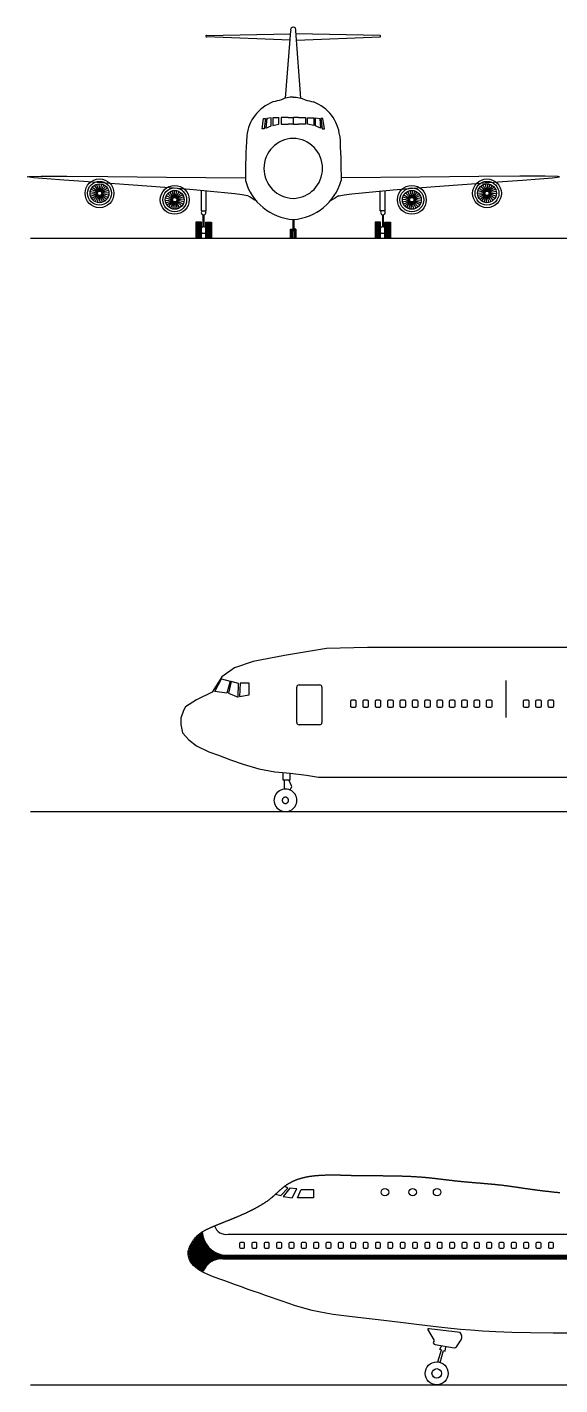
# Model space of a CAD drawing. Extents: x -166 to 11, y 0 to 66.
# Drawn here: x -166.1 to -142.9, y 0 to 59 of the extents above; entities that cross this region are included whole.
import ezdxf

# ---------------------------------------------------------------- set-up
doc = ezdxf.new("R2010")
doc.units = 0
doc.layers.get('0').update_dxf_attribs({"linetype": 'CONTINUOUS'})
doc.layers.add('AVION', color=7, linetype='CONTINUOUS')

# ---------------------------------------------------------------- blocks, each defined once
blk = doc.blocks.new('033107A')
for p, q in [((-24, 8.219), (-23.692, 8.527)), ((-23.608, 8.527), (-23.888, 8.163)), ((-23.692, 8.527), (-23.832, 8.612)), ((-23.3, 8.499), (-23.608, 8.527)), ((-23.496, 8.107), (-23.3, 8.499)), ((-23.272, 8.107), (-23.104, 8.471)), ((-23.104, 8.471), (-22.571, 8.471)), ((-22.571, 8.471), (-22.571, 8.107)), ((-24.219, 8.269), (-24, 8.219)), ((-23.888, 8.163), (-23.496, 8.107)), ((-22.571, 8.107), (-23.272, 8.107)), ((-26.282, 6.524), (17.477, 6.524)), ((-25.794, 6.131), (-25.794, 5.96)), ((-25.61, 6.172), (-25.753, 6.172)), ((-25.753, 5.92), (-25.61, 5.92)), ((-25.569, 5.96), (-25.569, 6.131)), ((-25.256, 6.131), (-25.256, 5.96)), ((-25.072, 6.172), (-25.215, 6.172)), ((-25.215, 5.92), (-25.072, 5.92)), ((-25.032, 5.96), (-25.032, 6.131)), ((-24.718, 6.131), (-24.718, 5.96)), ((-24.535, 6.172), (-24.678, 6.172)), ((-24.678, 5.92), (-24.535, 5.92)), ((-24.494, 5.96), (-24.494, 6.131)), ((-24.18, 6.131), (-24.18, 5.96)), ((-23.997, 6.172), (-24.14, 6.172)), ((-24.14, 5.92), (-23.997, 5.92)), ((-23.956, 5.96), (-23.956, 6.131)), ((-23.643, 6.131), (-23.643, 5.96)), ((-23.459, 6.172), (-23.602, 6.172)), ((-23.602, 5.92), (-23.459, 5.92)), ((-23.419, 5.96), (-23.419, 6.131)), ((-23.105, 6.131), (-23.105, 5.96)), ((-22.921, 6.172), (-23.064, 6.172)), ((-23.064, 5.92), (-22.921, 5.92)), ((-22.881, 5.96), (-22.881, 6.131)), ((-22.567, 6.131), (-22.567, 5.96)), ((-22.384, 6.172), (-22.527, 6.172)), ((-22.527, 5.92), (-22.384, 5.92)), ((-22.343, 5.96), (-22.343, 6.131)), ((-22.03, 6.131), (-22.03, 5.96)), ((-21.846, 6.172), (-21.989, 6.172)), ((-21.989, 5.92), (-21.846, 5.92)), ((-21.805, 5.96), (-21.805, 6.131)), ((-21.492, 6.131), (-21.492, 5.96)), ((-21.308, 6.172), (-21.451, 6.172)), ((-21.451, 5.92), (-21.308, 5.92)), ((-21.268, 5.96), (-21.268, 6.131)), ((-20.954, 6.131), (-20.954, 5.96)), ((-20.771, 6.172), (-20.914, 6.172)), ((-20.914, 5.92), (-20.771, 5.92)), ((-20.73, 5.96), (-20.73, 6.131)), ((-20.417, 6.131), (-20.417, 5.96)), ((-20.233, 6.172), (-20.376, 6.172)), ((-20.376, 5.92), (-20.233, 5.92)), ((-20.192, 5.96), (-20.192, 6.131)), ((-19.879, 6.131), (-19.879, 5.96)), ((-19.695, 6.172), (-19.838, 6.172)), ((-19.838, 5.92), (-19.695, 5.92)), ((-19.655, 5.96), (-19.655, 6.131)), ((-19.341, 6.131), (-19.341, 5.96)), ((-19.158, 6.172), (-19.301, 6.172)), ((-19.301, 5.92), (-19.158, 5.92)), ((-19.117, 5.96), (-19.117, 6.131)), ((-18.803, 6.131), (-18.803, 5.96)), ((-18.62, 6.172), (-18.763, 6.172)), ((-18.763, 5.92), (-18.62, 5.92)), ((-18.579, 5.96), (-18.579, 6.131)), ((-18.266, 6.131), (-18.266, 5.96)), ((-18.082, 6.172), (-18.225, 6.172)), ((-18.225, 5.92), (-18.082, 5.92)), ((-18.042, 5.96), (-18.042, 6.131)), ((-17.728, 6.131), (-17.728, 5.96)), ((-17.544, 6.172), (-17.687, 6.172)), ((-17.687, 5.92), (-17.544, 5.92)), ((-17.504, 5.96), (-17.504, 6.131)), ((-17.19, 6.131), (-17.19, 5.96)), ((-17.007, 6.172), (-17.15, 6.172)), ((-17.15, 5.92), (-17.007, 5.92)), ((-16.966, 5.96), (-16.966, 6.131)), ((-16.653, 6.131), (-16.653, 5.96)), ((-16.469, 6.172), (-16.612, 6.172)), ((-16.612, 5.92), (-16.469, 5.92)), ((-16.428, 5.96), (-16.428, 6.131)), ((-16.115, 6.131), (-16.115, 5.96)), ((-15.931, 6.172), (-16.074, 6.172)), ((-16.074, 5.92), (-15.931, 5.92)), ((-15.891, 5.96), (-15.891, 6.131)), ((-15.577, 6.131), (-15.577, 5.96)), ((-15.394, 6.172), (-15.537, 6.172)), ((-15.537, 5.92), (-15.394, 5.92)), ((-15.353, 5.96), (-15.353, 6.131)), ((-15.04, 6.131), (-15.04, 5.96)), ((-14.856, 6.172), (-14.999, 6.172)), ((-14.999, 5.92), (-14.856, 5.92)), ((-14.815, 5.96), (-14.815, 6.131)), ((-14.502, 6.131), (-14.502, 5.96)), ((-14.318, 6.172), (-14.461, 6.172)), ((-14.461, 5.92), (-14.318, 5.92)), ((-14.278, 5.96), (-14.278, 6.131)), ((-13.964, 6.131), (-13.964, 5.96)), ((-13.781, 6.172), (-13.924, 6.172)), ((-13.924, 5.92), (-13.781, 5.92)), ((-13.74, 5.96), (-13.74, 6.131)), ((-13.426, 6.131), (-13.426, 5.96)), ((-13.243, 6.172), (-13.386, 6.172)), ((-13.386, 5.92), (-13.243, 5.92)), ((-13.202, 5.96), (-13.202, 6.131)), ((-12.889, 6.131), (-12.889, 5.96)), ((-12.705, 6.172), (-12.848, 6.172)), ((-12.848, 5.92), (-12.705, 5.92)), ((-12.665, 5.96), (-12.665, 6.131)), ((-12.351, 6.131), (-12.351, 5.96)), ((-12.167, 6.172), (-12.31, 6.172)), ((-12.31, 5.92), (-12.167, 5.92)), ((-12.127, 5.96), (-12.127, 6.131)), ((-26.515, 5.622), (25.176, 5.622)), ((-26.514, 5.453), (-24.749, 5.453)), ((-26.511, 5.599), (24.772, 5.599)), ((-26.511, 5.563), (24.772, 5.563)), ((-26.511, 5.526), (24.772, 5.526)), ((-26.511, 5.49), (24.772, 5.49)), ((-24.749, 5.453), (-15.073, 5.453)), ((-15.073, 5.453), (-4.082, 5.453)), ((-17.613, 2.391), (-17.326, 1.897)), ((-16.185, 2.254), (-17.54, 2.415)), ((-16.353, 1.632), (-16.15, 1.93)), ((-17.278, 1.726), (-16.45, 1.591)), ((-17.162, 0.973), (-16.996, 1.497)), ((-17.067, 1.509), (-16.996, 1.676)), ((-16.996, 1.497), (-17.067, 1.509)), ((-17.063, 0.943), (-16.914, 1.473)), ((-16.914, 1.473), (-16.848, 1.444)), ((-16.848, 1.444), (-16.817, 1.622))]:
    blk.add_line(p, q)
blk.add_lwpolyline([(-10.984, 2.228), (-12.146, 2.226), (-13.125, 2.235), (-13.947, 2.252), (-14.637, 2.278), (-15.221, 2.31), (-15.726, 2.346), (-16.176, 2.386), (-16.594, 2.428), (-16.99, 2.471), (-17.366, 2.515), (-17.73, 2.559), (-18.084, 2.604), (-18.435, 2.648), (-18.787, 2.692), (-19.145, 2.735), (-19.513, 2.776), (-19.888, 2.817), (-20.265, 2.858), (-20.64, 2.9), (-21.01, 2.944), (-21.369, 2.99), (-21.713, 3.04), (-22.039, 3.094), (-22.343, 3.153), (-22.628, 3.216), (-22.897, 3.284), (-23.155, 3.356), (-23.405, 3.432), (-23.65, 3.512), (-23.896, 3.595), (-24.146, 3.682), (-24.402, 3.772), (-24.663, 3.864), (-24.927, 3.957), (-25.192, 4.051), (-25.454, 4.144), (-25.711, 4.236), (-25.961, 4.325), (-26.201, 4.411), (-26.429, 4.493), (-26.645, 4.572), (-26.846, 4.648), (-27.033, 4.722), (-27.204, 4.795), (-27.358, 4.868), (-27.494, 4.94), (-27.612, 5.014), (-27.711, 5.089), (-27.792, 5.165), (-27.857, 5.24), (-27.909, 5.314), (-27.948, 5.386), (-27.977, 5.455), (-27.998, 5.52), (-28.012, 5.579), (-28.02, 5.632), (-28.025, 5.68), (-28.026, 5.723), (-28.024, 5.762), (-28.019, 5.798), (-28.012, 5.831), (-28.003, 5.862), (-27.993, 5.892), (-27.983, 5.922), (-27.972, 5.951), (-27.961, 5.979), (-27.95, 6.007), (-27.938, 6.035), (-27.925, 6.062), (-27.912, 6.088), (-27.899, 6.114), (-27.886, 6.139), (-27.872, 6.163), (-27.858, 6.187), (-27.843, 6.21), (-27.828, 6.233), (-27.813, 6.255), (-27.797, 6.277), (-27.782, 6.298), (-27.765, 6.319), (-27.749, 6.339), (-27.732, 6.358), (-27.715, 6.378), (-27.698, 6.396), (-27.681, 6.414), (-27.663, 6.432), (-27.645, 6.449), (-27.627, 6.466), (-27.609, 6.483), (-27.59, 6.499), (-27.571, 6.514), (-27.552, 6.529), (-27.533, 6.544), (-27.514, 6.559), (-27.495, 6.573), (-27.475, 6.587), (-27.455, 6.6), (-27.435, 6.613), (-27.415, 6.626), (-27.395, 6.639), (-27.375, 6.651), (-27.354, 6.663), (-27.334, 6.675), (-27.313, 6.686), (-27.293, 6.698), (-27.272, 6.709), (-27.251, 6.72), (-27.23, 6.73), (-27.209, 6.741), (-27.188, 6.751), (-27.167, 6.761), (-27.146, 6.771), (-27.125, 6.781), (-27.104, 6.79), (-27.083, 6.8), (-27.062, 6.809), (-27.041, 6.819), (-27.02, 6.828), (-27, 6.837), (-26.979, 6.846), (-26.958, 6.855), (-26.937, 6.864), (-26.916, 6.873), (-26.895, 6.882), (-26.875, 6.89), (-26.854, 6.899), (-26.833, 6.908), (-26.813, 6.916), (-26.792, 6.925), (-26.771, 6.933), (-26.751, 6.942), (-26.73, 6.95), (-26.71, 6.959), (-26.69, 6.967), (-26.669, 6.975), (-26.649, 6.984), (-26.629, 6.992), (-26.608, 7), (-26.588, 7.008), (-26.568, 7.016), (-26.548, 7.024), (-26.527, 7.033), (-26.507, 7.041), (-26.487, 7.049), (-26.467, 7.057), (-26.447, 7.065), (-26.427, 7.073), (-26.407, 7.081), (-26.387, 7.089), (-26.367, 7.097), (-26.346, 7.105), (-26.326, 7.113), (-26.306, 7.121), (-26.287, 7.129), (-26.267, 7.137), (-26.247, 7.145), (-26.227, 7.153), (-26.207, 7.161), (-26.187, 7.169), (-26.167, 7.177), (-26.147, 7.185), (-26.127, 7.193), (-26.107, 7.201), (-26.087, 7.209), (-26.067, 7.217), (-26.047, 7.225), (-26.028, 7.233), (-26.008, 7.242), (-25.988, 7.25), (-25.968, 7.258), (-25.948, 7.266), (-25.928, 7.275), (-25.908, 7.283), (-25.888, 7.291), (-25.868, 7.3), (-25.848, 7.308), (-25.828, 7.317), (-25.808, 7.325), (-25.788, 7.334), (-25.769, 7.342), (-25.749, 7.351), (-25.729, 7.36), (-25.709, 7.369), (-25.689, 7.377), (-25.669, 7.386), (-25.648, 7.395), (-25.628, 7.404), (-25.608, 7.413), (-25.588, 7.422), (-25.568, 7.431), (-25.548, 7.441), (-25.528, 7.45), (-25.508, 7.459), (-25.488, 7.468), (-25.468, 7.478), (-25.448, 7.487), (-25.429, 7.497), (-25.409, 7.506), (-25.389, 7.516), (-25.369, 7.525), (-25.349, 7.535), (-25.329, 7.545), (-25.31, 7.554), (-25.29, 7.564), (-25.271, 7.574), (-25.251, 7.584), (-25.232, 7.594), (-25.212, 7.604), (-25.193, 7.613), (-25.173, 7.623), (-25.154, 7.633), (-25.135, 7.643), (-25.116, 7.654), (-25.097, 7.664), (-25.078, 7.674), (-25.059, 7.684), (-25.04, 7.694), (-25.022, 7.704), (-25.003, 7.715), (-24.985, 7.725), (-24.966, 7.735), (-24.948, 7.745), (-24.93, 7.756), (-24.912, 7.766), (-24.894, 7.776), (-24.876, 7.787), (-24.859, 7.797), (-24.841, 7.808), (-24.824, 7.818), (-24.806, 7.829), (-24.789, 7.839), (-24.772, 7.85), (-24.755, 7.86), (-24.738, 7.871), (-24.722, 7.881), (-24.705, 7.892), (-24.689, 7.902), (-24.673, 7.913), (-24.657, 7.923), (-24.641, 7.934), (-24.625, 7.945), (-24.61, 7.955), (-24.594, 7.966), (-24.579, 7.976), (-24.564, 7.987), (-24.549, 7.998), (-24.535, 8.008), (-24.52, 8.019), (-24.506, 8.03), (-24.492, 8.04), (-24.478, 8.051), (-24.464, 8.062), (-24.45, 8.072), (-24.437, 8.083), (-24.423, 8.093), (-24.41, 8.104), (-24.397, 8.115), (-24.384, 8.125), (-24.371, 8.136), (-24.359, 8.146), (-24.346, 8.157), (-24.334, 8.167), (-24.322, 8.178), (-24.309, 8.189), (-24.297, 8.199), (-24.286, 8.21), (-24.274, 8.22), (-24.262, 8.23), (-24.25, 8.241), (-24.239, 8.251), (-24.227, 8.262), (-24.216, 8.272), (-24.205, 8.282), (-24.193, 8.293), (-24.182, 8.303), (-24.171, 8.313), (-24.16, 8.323), (-24.149, 8.333), (-24.138, 8.344), (-24.127, 8.354), (-24.117, 8.364), (-24.106, 8.374), (-24.095, 8.384), (-24.084, 8.394), (-24.073, 8.404), (-24.063, 8.414), (-24.052, 8.423), (-24.041, 8.433), (-24.031, 8.443), (-24.02, 8.453), (-24.009, 8.462), (-23.999, 8.472), (-23.988, 8.481), (-23.977, 8.491), (-23.967, 8.5), (-23.956, 8.51), (-23.945, 8.519), (-23.934, 8.529), (-23.923, 8.538), (-23.913, 8.547), (-23.902, 8.556), (-23.891, 8.565), (-23.88, 8.574), (-23.869, 8.583), (-23.857, 8.592), (-23.846, 8.601), (-23.835, 8.61), (-23.824, 8.618), (-23.812, 8.627), (-23.801, 8.635), (-23.789, 8.644), (-23.777, 8.652), (-23.765, 8.661), (-23.754, 8.669), (-23.742, 8.677), (-23.73, 8.685), (-23.717, 8.693), (-23.705, 8.701), (-23.693, 8.709), (-23.68, 8.717), (-23.668, 8.725), (-23.655, 8.733), (-23.643, 8.74), (-23.63, 8.748), (-23.617, 8.755), (-23.604, 8.763), (-23.591, 8.77), (-23.577, 8.777), (-23.564, 8.784), (-23.551, 8.792), (-23.537, 8.799), (-23.524, 8.806), (-23.51, 8.812), (-23.496, 8.819), (-23.482, 8.826), (-23.468, 8.833), (-23.454, 8.839), (-23.44, 8.846), (-23.426, 8.852), (-23.412, 8.858), (-23.397, 8.865), (-23.383, 8.871), (-23.368, 8.877), (-23.353, 8.883), (-23.338, 8.889), (-23.323, 8.895), (-23.308, 8.901), (-23.293, 8.906), (-23.278, 8.912), (-23.263, 8.917), (-23.247, 8.923), (-23.232, 8.928), (-23.216, 8.934), (-23.2, 8.939), (-23.185, 8.944), (-23.169, 8.949), (-23.153, 8.954), (-23.137, 8.959), (-23.12, 8.963), (-23.104, 8.968), (-23.088, 8.973), (-23.071, 8.977), (-23.055, 8.982), (-23.038, 8.986), (-23.021, 8.99), (-23.004, 8.995), (-22.987, 8.999), (-22.97, 9.003), (-22.953, 9.007), (-22.935, 9.011), (-22.918, 9.014), (-22.901, 9.018), (-22.883, 9.022), (-22.865, 9.025), (-22.847, 9.028), (-22.83, 9.032), (-22.812, 9.035), (-22.794, 9.038), (-22.775, 9.041), (-22.757, 9.044), (-22.739, 9.047), (-22.72, 9.05), (-22.702, 9.053), (-22.683, 9.055), (-22.665, 9.058), (-22.646, 9.06), (-22.627, 9.063), (-22.609, 9.065), (-22.59, 9.067), (-22.571, 9.07), (-22.552, 9.072), (-22.533, 9.074), (-22.514, 9.076), (-22.495, 9.078), (-22.476, 9.08), (-22.456, 9.081), (-22.437, 9.083), (-22.418, 9.085), (-22.399, 9.086), (-22.38, 9.088), (-22.36, 9.089), (-22.341, 9.091), (-22.322, 9.092), (-22.303, 9.093), (-22.283, 9.094), (-22.264, 9.096), (-22.245, 9.097), (-22.226, 9.098), (-22.206, 9.099), (-22.187, 9.1), (-22.168, 9.101), (-22.149, 9.101), (-22.13, 9.102), (-22.111, 9.103), (-22.092, 9.104), (-22.073, 9.104), (-22.054, 9.105), (-22.035, 9.105), (-22.016, 9.106), (-21.997, 9.106), (-21.978, 9.107), (-21.96, 9.107), (-21.941, 9.108), (-21.922, 9.108), (-21.904, 9.108), (-21.885, 9.108), (-21.867, 9.109), (-21.849, 9.109), (-21.831, 9.109), (-21.813, 9.109), (-21.795, 9.109), (-21.777, 9.109), (-21.759, 9.109), (-21.741, 9.109), (-21.724, 9.109), (-21.706, 9.109), (-21.689, 9.109), (-21.671, 9.109), (-21.654, 9.109), (-21.637, 9.109), (-21.62, 9.108), (-21.603, 9.108), (-21.587, 9.108), (-21.57, 9.108), (-21.553, 9.108), (-21.537, 9.107), (-21.52, 9.107), (-21.504, 9.107), (-21.488, 9.106), (-21.472, 9.106), (-21.455, 9.106), (-21.439, 9.105), (-21.423, 9.105), (-21.407, 9.105), (-21.391, 9.104), (-21.375, 9.104), (-21.359, 9.103), (-21.343, 9.103), (-21.328, 9.102), (-21.312, 9.102), (-21.296, 9.102), (-21.28, 9.101), (-21.264, 9.101), (-21.248, 9.1), (-21.232, 9.1), (-21.216, 9.099), (-21.2, 9.099), (-21.184, 9.098), (-21.168, 9.098), (-21.151, 9.097), (-21.135, 9.097), (-21.119, 9.096), (-21.102, 9.096), (-21.086, 9.095), (-21.069, 9.094), (-21.053, 9.094), (-21.036, 9.093), (-21.019, 9.093), (-21.002, 9.092), (-20.985, 9.092), (-20.968, 9.091), (-20.95, 9.091), (-20.933, 9.09), (-20.915, 9.09), (-20.897, 9.089), (-20.879, 9.089), (-20.861, 9.088), (-20.843, 9.088), (-20.824, 9.087), (-20.806, 9.087), (-20.787, 9.087), (-20.768, 9.086), (-20.749, 9.086), (-20.729, 9.085), (-20.71, 9.085), (-20.69, 9.084), (-20.67, 9.084), (-20.65, 9.084), (-20.629, 9.083), (-20.608, 9.083), (-20.587, 9.083), (-20.566, 9.082), (-20.545, 9.082), (-20.523, 9.082), (-20.501, 9.081), (-20.479, 9.081), (-20.456, 9.081), (-20.434, 9.081), (-20.411, 9.08), (-20.388, 9.08), (-20.364, 9.08), (-20.341, 9.08), (-20.317, 9.079), (-20.293, 9.079), (-20.269, 9.079), (-20.245, 9.079), (-20.22, 9.079), (-20.196, 9.079), (-20.171, 9.079), (-20.146, 9.078), (-20.121, 9.078), (-20.095, 9.078), (-20.07, 9.078), (-20.044, 9.078), (-20.018, 9.078), (-19.993, 9.078), (-19.967, 9.078), (-19.94, 9.077), (-19.914, 9.077), (-19.888, 9.077), (-19.862, 9.077), (-19.835, 9.077), (-19.808, 9.077), (-19.782, 9.077), (-19.755, 9.077), (-19.728, 9.076), (-19.701, 9.076), (-19.675, 9.076), (-19.648, 9.076), (-19.621, 9.076), (-19.594, 9.076), (-19.567, 9.076), (-19.54, 9.075), (-19.513, 9.075), (-19.485, 9.075), (-19.458, 9.075), (-19.431, 9.075), (-19.404, 9.074), (-19.377, 9.074), (-19.35, 9.074), (-19.323, 9.074), (-19.296, 9.073), (-19.269, 9.073), (-19.242, 9.073), (-19.216, 9.072), (-19.189, 9.072), (-19.162, 9.072), (-19.136, 9.071), (-19.109, 9.071), (-19.083, 9.07), (-19.056, 9.07), (-19.03, 9.07), (-19.004, 9.069), (-18.978, 9.069), (-18.952, 9.068), (-18.926, 9.067), (-18.901, 9.067), (-18.875, 9.066), (-18.85, 9.066), (-18.824, 9.065), (-18.799, 9.064), (-18.774, 9.064), (-18.749, 9.063), (-18.724, 9.062), (-18.7, 9.061), (-18.675, 9.061), (-18.651, 9.06), (-18.626, 9.059), (-18.602, 9.058), (-18.578, 9.057), (-18.554, 9.056), (-18.53, 9.055), (-18.507, 9.054), (-18.483, 9.053), (-18.459, 9.052), (-18.436, 9.051), (-18.413, 9.05), (-18.39, 9.049), (-18.366, 9.048), (-18.344, 9.047), (-18.321, 9.046), (-18.298, 9.045), (-18.275, 9.043), (-18.253, 9.042), (-18.23, 9.041), (-18.208, 9.04), (-18.186, 9.038), (-18.163, 9.037), (-18.141, 9.036), (-18.119, 9.034), (-18.097, 9.033), (-18.075, 9.032), (-18.054, 9.03), (-18.032, 9.029), (-18.01, 9.027), (-17.989, 9.026), (-17.968, 9.024), (-17.946, 9.023), (-17.925, 9.021), (-17.904, 9.02), (-17.883, 9.018), (-17.862, 9.016), (-17.841, 9.015), (-17.82, 9.013), (-17.799, 9.011), (-17.778, 9.009), (-17.757, 9.008), (-17.737, 9.006), (-17.716, 9.004), (-17.695, 9.002), (-17.675, 9), (-17.655, 8.999), (-17.634, 8.997), (-17.614, 8.995), (-17.594, 8.993), (-17.573, 8.991), (-17.553, 8.989), (-17.533, 8.987), (-17.513, 8.985), (-17.493, 8.983), (-17.473, 8.981), (-17.453, 8.979), (-17.433, 8.976), (-17.413, 8.974), (-17.393, 8.972), (-17.373, 8.97), (-17.354, 8.968), (-17.334, 8.966), (-17.314, 8.963), (-17.294, 8.961), (-17.275, 8.959), (-17.255, 8.957), (-17.235, 8.954), (-17.215, 8.952), (-17.196, 8.95), (-17.176, 8.947), (-17.156, 8.945), (-17.136, 8.943), (-17.116, 8.94), (-17.097, 8.938), (-17.077, 8.935), (-17.057, 8.933), (-17.037, 8.93), (-17.017, 8.928), (-16.997, 8.926), (-16.977, 8.923), (-16.957, 8.921), (-16.937, 8.918), (-16.917, 8.916), (-16.897, 8.913), (-16.876, 8.911), (-16.856, 8.908), (-16.836, 8.906), (-16.815, 8.903), (-16.794, 8.901), (-16.774, 8.898), (-16.753, 8.896), (-16.732, 8.893), (-16.711, 8.891), (-16.691, 8.888), (-16.669, 8.886), (-16.648, 8.883), (-16.627, 8.88), (-16.606, 8.878), (-16.584, 8.875), (-16.563, 8.873), (-16.541, 8.87), (-16.519, 8.868), (-16.497, 8.865), (-16.475, 8.863), (-16.453, 8.86), (-16.431, 8.858), (-16.408, 8.855), (-16.385, 8.853), (-16.363, 8.85), (-16.34, 8.848), (-16.317, 8.845), (-16.294, 8.843), (-16.27, 8.841), (-16.247, 8.838), (-16.223, 8.836), (-16.199, 8.833), (-16.175, 8.831), (-16.151, 8.828), (-16.127, 8.826), (-16.102, 8.824), (-16.078, 8.821), (-16.053, 8.819), (-16.028, 8.817), (-16.003, 8.814), (-15.977, 8.812), (-15.952, 8.81), (-15.926, 8.807), (-15.901, 8.805), (-15.875, 8.803), (-15.849, 8.801), (-15.823, 8.798), (-15.796, 8.796), (-15.77, 8.794), (-15.744, 8.791), (-15.717, 8.789), (-15.691, 8.787), (-15.664, 8.785), (-15.637, 8.782), (-15.61, 8.78), (-15.583, 8.778), (-15.556, 8.776), (-15.529, 8.773), (-15.502, 8.771), (-15.475, 8.769), (-15.447, 8.767), (-15.42, 8.764), (-15.393, 8.762), (-15.365, 8.76), (-15.338, 8.758), (-15.311, 8.755), (-15.283, 8.753), (-15.256, 8.751), (-15.228, 8.748), (-15.201, 8.746), (-15.173, 8.744), (-15.146, 8.742), (-15.119, 8.739), (-15.091, 8.737), (-15.064, 8.734), (-15.037, 8.732), (-15.009, 8.73), (-14.982, 8.727), (-14.955, 8.725), (-14.928, 8.722), (-14.9, 8.72), (-14.873, 8.718), (-14.846, 8.715), (-14.82, 8.713), (-14.793, 8.71), (-14.766, 8.707), (-14.739, 8.705), (-14.713, 8.702), (-14.686, 8.7), (-14.66, 8.697), (-14.634, 8.694), (-14.608, 8.692), (-14.582, 8.689), (-14.556, 8.686), (-14.53, 8.684), (-14.505, 8.681), (-14.479, 8.678), (-14.454, 8.675), (-14.429, 8.672), (-14.403, 8.67), (-14.379, 8.667), (-14.354, 8.664), (-14.329, 8.661), (-14.305, 8.658), (-14.28, 8.655), (-14.256, 8.652), (-14.232, 8.649), (-14.208, 8.646), (-14.184, 8.643), (-14.16, 8.64), (-14.136, 8.636), (-14.113, 8.633), (-14.089, 8.63), (-14.065, 8.627), (-14.042, 8.624), (-14.019, 8.621), (-13.995, 8.617), (-13.972, 8.614), (-13.949, 8.611), (-13.926, 8.607), (-13.902, 8.604), (-13.879, 8.601), (-13.856, 8.597), (-13.833, 8.594), (-13.81, 8.591), (-13.787, 8.587), (-13.764, 8.584), (-13.741, 8.58), (-13.718, 8.577), (-13.695, 8.574), (-13.671, 8.57), (-13.648, 8.567), (-13.625, 8.563), (-13.602, 8.56), (-13.578, 8.556), (-13.555, 8.553), (-13.532, 8.549), (-13.508, 8.546), (-13.484, 8.542), (-13.461, 8.538), (-13.437, 8.535), (-13.413, 8.531), (-13.389, 8.528), (-13.365, 8.524), (-13.341, 8.521), (-13.317, 8.517), (-13.292, 8.514), (-13.268, 8.51), (-13.243, 8.506), (-13.218, 8.503), (-13.193, 8.499), (-13.168, 8.496), (-13.143, 8.492), (-13.118, 8.488), (-13.092, 8.485), (-13.066, 8.481), (-13.04, 8.478), (-13.014, 8.474), (-12.988, 8.471), (-12.961, 8.467), (-12.934, 8.463), (-12.907, 8.46), (-12.88, 8.456), (-12.853, 8.453), (-12.825, 8.449), (-12.798, 8.446), (-12.77, 8.442), (-12.742, 8.439), (-12.713, 8.435), (-12.685, 8.432), (-12.656, 8.428), (-12.628, 8.425), (-12.599, 8.421), (-12.569, 8.418), (-12.54, 8.414), (-12.511, 8.411), (-12.481, 8.408), (-12.452, 8.404), (-12.422, 8.401), (-12.392, 8.397), (-12.362, 8.394), (-12.332, 8.391), (-12.302, 8.387), (-12.272, 8.384), (-12.242, 8.381), (-12.212, 8.377), (-12.182, 8.374), (-12.151, 8.371), (-12.121, 8.368), (-12.091, 8.364), (-12.06, 8.361), (-12.03, 8.358), (-11.999, 8.355), (-11.969, 8.352), (-11.939, 8.349), (-11.908, 8.346), (-11.878, 8.343), (-11.848, 8.34)])
for centre, radius in [((-19.461, 8.359), 0.163), ((-18.256, 8.359), 0.163), ((-17.192, 8.359), 0.163), ((-17.21, 0.474), 0.501), ((-17.21, 0.474), 0.205)]:
    blk.add_circle(centre, radius)
for centre, radius, start, end in [((-26.313, 6.708), 1.252, 189.04556, 259.43964), ((-26.313, 6.708), 1.215, 188.26043, 259.43964), ((-26.313, 6.708), 1.179, 187.42094, 259.43964), ((-26.313, 6.708), 1.142, 186.52095, 259.43964), ((-26.313, 6.708), 1.105, 184.26332, 259.43964), ((-26.369, 7.046), 0.53, 197.14896, 279.46363), ((-26.313, 6.708), 1.838, 205.39632, 239.28716), ((-26.313, 6.708), 1.801, 204.34706, 239.45659), ((-26.313, 6.708), 1.764, 203.23496, 239.68708), ((-26.313, 6.708), 1.728, 202.05313, 239.98425), ((-26.313, 6.708), 1.691, 201.00659, 240.35489), ((-26.313, 6.708), 1.655, 200.05835, 240.80729), ((-26.313, 6.708), 1.618, 199.05412, 241.3517), ((-26.313, 6.708), 1.581, 197.98811, 242.00104), ((-26.313, 6.708), 1.545, 196.85365, 242.77194), ((-26.313, 6.708), 1.508, 195.83482, 243.68647), ((-26.313, 6.708), 1.472, 194.86994, 244.77505), ((-26.313, 6.708), 1.435, 193.84343, 246.08179), ((-26.313, 6.708), 1.398, 192.74855, 247.67562), ((-26.313, 6.708), 1.362, 191.57744, 249.677), ((-26.313, 6.708), 1.325, 190.47319, 252.3413), ((-26.313, 6.708), 1.288, 189.78161, 256.51431), ((-25.753, 6.131), 0.0406, 90, 180), ((-25.753, 5.96), 0.0406, 180, 270), ((-25.61, 6.131), 0.0406, 0, 90), ((-25.61, 5.96), 0.0406, 270, 0), ((-25.215, 6.131), 0.0406, 90, 180), ((-25.215, 5.96), 0.0406, 180, 270), ((-25.072, 6.131), 0.0406, 0, 90), ((-25.072, 5.96), 0.0406, 270, 0), ((-24.678, 6.131), 0.0406, 90, 180), ((-24.678, 5.96), 0.0406, 180, 270), ((-24.535, 6.131), 0.0406, 0, 90), ((-24.535, 5.96), 0.0406, 270, 0), ((-24.14, 6.131), 0.0406, 90, 180), ((-24.14, 5.96), 0.0406, 180, 270), ((-23.997, 6.131), 0.0406, 0, 90), ((-23.997, 5.96), 0.0406, 270, 0), ((-23.602, 6.131), 0.0406, 90, 180), ((-23.602, 5.96), 0.0406, 180, 270), ((-23.459, 6.131), 0.0406, 0, 90), ((-23.459, 5.96), 0.0406, 270, 0), ((-23.064, 6.131), 0.0406, 90, 180), ((-23.064, 5.96), 0.0406, 180, 270), ((-22.921, 6.131), 0.0406, 0, 90), ((-22.921, 5.96), 0.0406, 270, 0), ((-22.527, 6.131), 0.0406, 90, 180), ((-22.527, 5.96), 0.0406, 180, 270), ((-22.384, 6.131), 0.0406, 0, 90), ((-22.384, 5.96), 0.0406, 270, 0), ((-21.989, 6.131), 0.0406, 90, 180), ((-21.989, 5.96), 0.0406, 180, 270), ((-21.846, 6.131), 0.0406, 0, 90), ((-21.846, 5.96), 0.0406, 270, 0), ((-21.451, 6.131), 0.0406, 90, 180), ((-21.451, 5.96), 0.0406, 180, 270), ((-21.308, 6.131), 0.0406, 0, 90), ((-21.308, 5.96), 0.0406, 270, 0), ((-20.914, 6.131), 0.0406, 90, 180), ((-20.914, 5.96), 0.0406, 180, 270), ((-20.771, 6.131), 0.0406, 0, 90), ((-20.771, 5.96), 0.0406, 270, 0), ((-20.376, 6.131), 0.0406, 90, 180), ((-20.376, 5.96), 0.0406, 180, 270), ((-20.233, 6.131), 0.0406, 0, 90), ((-20.233, 5.96), 0.0406, 270, 0), ((-19.838, 6.131), 0.0406, 90, 180), ((-19.838, 5.96), 0.0406, 180, 270), ((-19.695, 6.131), 0.0406, 0, 90), ((-19.695, 5.96), 0.0406, 270, 0), ((-19.301, 6.131), 0.0406, 90, 180), ((-19.301, 5.96), 0.0406, 180, 270), ((-19.158, 6.131), 0.0406, 0, 90), ((-19.158, 5.96), 0.0406, 270, 0), ((-18.763, 6.131), 0.0406, 90, 180), ((-18.763, 5.96), 0.0406, 180, 270), ((-18.62, 6.131), 0.0406, 0, 90), ((-18.62, 5.96), 0.0406, 270, 0), ((-18.225, 6.131), 0.0406, 90, 180), ((-18.225, 5.96), 0.0406, 180, 270), ((-18.082, 6.131), 0.0406, 0, 90), ((-18.082, 5.96), 0.0406, 270, 0), ((-17.687, 6.131), 0.0406, 90, 180), ((-17.687, 5.96), 0.0406, 180, 270), ((-17.544, 6.131), 0.0406, 0, 90), ((-17.544, 5.96), 0.0406, 270, 0), ((-17.15, 6.131), 0.0406, 90, 180), ((-17.15, 5.96), 0.0406, 180, 270), ((-17.007, 6.131), 0.0406, 0, 90), ((-17.007, 5.96), 0.0406, 270, 0), ((-16.612, 6.131), 0.0406, 90, 180), ((-16.612, 5.96), 0.0406, 180, 270), ((-16.469, 6.131), 0.0406, 0, 90), ((-16.469, 5.96), 0.0406, 270, 0), ((-16.074, 6.131), 0.0406, 90, 180), ((-16.074, 5.96), 0.0406, 180, 270), ((-15.931, 6.131), 0.0406, 0, 90), ((-15.931, 5.96), 0.0406, 270, 0), ((-15.537, 6.131), 0.0406, 90, 180), ((-15.537, 5.96), 0.0406, 180, 270), ((-15.394, 6.131), 0.0406, 0, 90), ((-15.394, 5.96), 0.0406, 270, 0), ((-14.999, 6.131), 0.0406, 90, 180), ((-14.999, 5.96), 0.0406, 180, 270), ((-14.856, 6.131), 0.0406, 0, 90), ((-14.856, 5.96), 0.0406, 270, 0), ((-14.461, 6.131), 0.0406, 90, 180), ((-14.461, 5.96), 0.0406, 180, 270), ((-14.318, 6.131), 0.0406, 0, 90), ((-14.318, 5.96), 0.0406, 270, 0), ((-13.924, 6.131), 0.0406, 90, 180), ((-13.924, 5.96), 0.0406, 180, 270), ((-13.781, 6.131), 0.0406, 0, 90), ((-13.781, 5.96), 0.0406, 270, 0), ((-13.386, 6.131), 0.0406, 90, 180), ((-13.386, 5.96), 0.0406, 180, 270), ((-13.243, 6.131), 0.0406, 0, 90), ((-13.243, 5.96), 0.0406, 270, 0), ((-12.848, 6.131), 0.0406, 90, 180), ((-12.848, 5.96), 0.0406, 180, 270), ((-12.705, 6.131), 0.0406, 0, 90), ((-12.705, 5.96), 0.0406, 270, 0), ((-12.31, 6.131), 0.0406, 90, 180), ((-12.31, 5.96), 0.0406, 180, 270), ((-12.167, 6.131), 0.0406, 0, 90), ((-12.167, 5.96), 0.0406, 270, 0), ((-26.313, 6.708), 1.984, 211.28414, 239.10192), ((-26.313, 6.708), 1.948, 209.57455, 239.10192), ((-26.313, 6.708), 1.911, 208.18714, 239.11345), ((-26.313, 6.708), 2.021, 213.92209, 239.10192), ((-26.313, 6.708), 1.874, 206.69733, 239.17409), ((-26.313, 6.708), 2.057, 216.21917, 239.10192), ((-26.313, 6.708), 2.094, 218.26436, 239.10192), ((-26.584, 4.612), 0.844, 85.2838, 160.09662), ((-17.548, 2.317), 0.0982, 85.11724, 130.99207), ((-17.262, 1.822), 0.0982, 130.99207, 260.73325), ((-16.414, 2.066), 0.297, 332.86018, 39.43028), ((-16.434, 1.687), 0.0982, 260.73325, 325.68891)]:
    blk.add_arc(centre, radius, start, end)

msp = doc.modelspace()

# ---------------------------------------------------------------- linework, layer by layer
for p, q in [((-165.978, 24.923), (11.04, 24.923)), ((-165.978, -0.025), (11.04, -0.025))]:
    msp.add_line(p, q)
at = {"layer": 'AVION'}
for p, q in [((-154.676, 58.478), (-158.316, 58.624)), ((-158.308, 58.685), (-154.655, 58.758)), ((-154.868, 55.959), (-154.645, 58.894)), ((-154.206, 55.959), (-154.429, 58.894)), ((-150.766, 58.685), (-154.419, 58.758)), ((-154.398, 58.478), (-150.759, 58.624)), ((-155.893, 54.629), (-155.826, 55.082)), ((-155.826, 55.082), (-155.739, 55.082)), ((-155.739, 55.082), (-155.797, 54.629)), ((-155.691, 55.082), (-155.729, 54.658)), ((-155.498, 55.102), (-155.691, 55.082)), ((-155.498, 54.754), (-155.498, 55.102)), ((-155.431, 55.111), (-155.431, 54.774)), ((-155.151, 55.111), (-155.431, 55.111)), ((-155.161, 54.831), (-155.161, 55.102)), ((-155.064, 55.121), (-155.064, 54.831)), ((-154.76, 55.121), (-155.064, 55.121)), ((-154.76, 55.121), (-154.547, 55.121)), ((-154.547, 55.121), (-154.547, 54.831)), ((-154.314, 55.121), (-154.527, 55.121)), ((-154.314, 55.121), (-154.01, 55.121)), ((-154.01, 55.121), (-154.01, 54.831)), ((-153.923, 55.111), (-153.644, 55.111)), ((-153.913, 54.831), (-153.913, 55.102)), ((-153.644, 55.111), (-153.644, 54.774)), ((-153.576, 54.754), (-153.576, 55.102)), ((-153.576, 55.102), (-153.383, 55.082)), ((-153.383, 55.082), (-153.345, 54.658)), ((-153.335, 55.082), (-153.277, 54.629)), ((-153.249, 55.082), (-153.335, 55.082)), ((-153.181, 54.629), (-153.249, 55.082)), ((-155.797, 54.629), (-155.893, 54.629)), ((-155.729, 54.658), (-155.498, 54.754)), ((-155.431, 54.774), (-155.161, 54.831)), ((-155.064, 54.831), (-154.76, 54.831)), ((-154.547, 54.831), (-154.76, 54.831)), ((-154.527, 54.831), (-154.314, 54.831)), ((-154.01, 54.831), (-154.314, 54.831)), ((-153.644, 54.774), (-153.913, 54.831)), ((-153.345, 54.658), (-153.576, 54.754)), ((-153.277, 54.629), (-153.181, 54.629)), ((-163.334, 52.006), (-163.053, 51.863)), ((-163.274, 52.094), (-163.039, 51.883)), ((-163.193, 52.164), (-163.02, 51.899)), ((-163.096, 52.21), (-162.998, 51.91)), ((-162.991, 52.23), (-162.974, 51.915)), ((-162.884, 52.222), (-162.949, 51.913)), ((-162.783, 52.187), (-162.926, 51.905)), ((-162.695, 52.126), (-162.905, 51.891)), ((-162.625, 52.045), (-162.889, 51.872)), ((-146.449, 52.045), (-146.185, 51.872)), ((-146.379, 52.126), (-146.169, 51.891)), ((-146.291, 52.187), (-146.148, 51.905)), ((-146.19, 52.222), (-146.125, 51.913)), ((-146.083, 52.23), (-146.101, 51.915)), ((-145.978, 52.21), (-146.076, 51.91)), ((-145.881, 52.164), (-146.054, 51.899)), ((-145.8, 52.094), (-146.036, 51.883)), ((-145.74, 52.006), (-146.022, 51.863)), ((-163.378, 51.798), (-163.063, 51.815)), ((-163.37, 51.905), (-163.061, 51.84)), ((-163.358, 51.692), (-163.058, 51.791)), ((-163.312, 51.596), (-163.047, 51.769)), ((-163.242, 51.515), (-163.031, 51.75)), ((-163.153, 51.454), (-163.011, 51.736)), ((-163.052, 51.419), (-162.988, 51.728)), ((-162.946, 51.411), (-162.963, 51.726)), ((-162.84, 51.431), (-162.939, 51.731)), ((-162.744, 51.477), (-162.917, 51.741)), ((-162.663, 51.547), (-162.898, 51.758)), ((-162.602, 51.635), (-162.884, 51.778)), ((-162.579, 51.948), (-162.879, 51.85)), ((-162.567, 51.736), (-162.876, 51.801)), ((-162.559, 51.843), (-162.874, 51.826)), ((-160.105, 51.514), (-159.79, 51.531)), ((-160.097, 51.621), (-159.788, 51.556)), ((-160.085, 51.409), (-159.785, 51.507)), ((-160.062, 51.722), (-159.78, 51.579)), ((-160.039, 51.312), (-159.775, 51.485)), ((-160.001, 51.81), (-159.766, 51.6)), ((-159.969, 51.231), (-159.759, 51.466)), ((-159.92, 51.88), (-159.747, 51.616)), ((-159.881, 51.171), (-159.738, 51.452)), ((-159.824, 51.926), (-159.725, 51.626)), ((-159.78, 51.135), (-159.715, 51.444)), ((-159.718, 51.946), (-159.701, 51.631)), ((-159.673, 51.127), (-159.691, 51.442)), ((-159.612, 51.938), (-159.676, 51.629)), ((-159.568, 51.147), (-159.666, 51.447)), ((-159.511, 51.903), (-159.653, 51.621)), ((-159.471, 51.193), (-159.644, 51.458)), ((-159.422, 51.842), (-159.633, 51.607)), ((-159.39, 51.263), (-159.625, 51.474)), ((-159.352, 51.761), (-159.617, 51.588)), ((-159.33, 51.352), (-159.612, 51.494)), ((-159.306, 51.665), (-159.606, 51.566)), ((-159.294, 51.453), (-159.603, 51.517)), ((-159.286, 51.559), (-159.602, 51.542)), ((-158.537, 51.058), (-158.537, 51.938)), ((-158.325, 51.058), (-158.325, 51.92)), ((-150.75, 51.058), (-150.75, 51.92)), ((-150.537, 51.058), (-150.537, 51.938)), ((-149.788, 51.559), (-149.473, 51.542)), ((-149.78, 51.453), (-149.471, 51.517)), ((-149.768, 51.665), (-149.468, 51.566)), ((-149.745, 51.352), (-149.463, 51.494)), ((-149.722, 51.761), (-149.457, 51.588)), ((-149.684, 51.263), (-149.449, 51.474)), ((-149.652, 51.842), (-149.441, 51.607)), ((-149.603, 51.193), (-149.43, 51.458)), ((-149.564, 51.903), (-149.421, 51.621)), ((-149.506, 51.147), (-149.408, 51.447)), ((-149.463, 51.938), (-149.398, 51.629)), ((-149.401, 51.127), (-149.384, 51.442)), ((-149.356, 51.946), (-149.373, 51.631)), ((-149.294, 51.135), (-149.359, 51.444)), ((-149.25, 51.926), (-149.349, 51.626)), ((-149.193, 51.171), (-149.336, 51.452)), ((-149.154, 51.88), (-149.327, 51.616)), ((-149.105, 51.231), (-149.316, 51.466)), ((-149.073, 51.81), (-149.308, 51.6)), ((-149.035, 51.312), (-149.299, 51.485)), ((-149.012, 51.722), (-149.294, 51.579)), ((-148.989, 51.409), (-149.289, 51.507)), ((-148.977, 51.621), (-149.286, 51.556)), ((-148.969, 51.514), (-149.284, 51.531)), ((-146.515, 51.843), (-146.2, 51.826)), ((-146.507, 51.736), (-146.198, 51.801)), ((-146.496, 51.948), (-146.196, 51.85)), ((-146.472, 51.635), (-146.19, 51.778)), ((-146.412, 51.547), (-146.176, 51.758)), ((-146.33, 51.477), (-146.158, 51.741)), ((-146.234, 51.431), (-146.135, 51.731)), ((-146.129, 51.411), (-146.111, 51.726)), ((-146.022, 51.419), (-146.087, 51.728)), ((-145.921, 51.454), (-146.063, 51.736)), ((-145.832, 51.515), (-146.043, 51.75)), ((-145.763, 51.596), (-146.027, 51.769)), ((-145.716, 51.692), (-146.016, 51.791)), ((-145.704, 51.905), (-146.014, 51.84)), ((-145.696, 51.798), (-146.012, 51.815)), ((-158.537, 51.058), (-158.325, 51.058)), ((-158.462, 50.343), (-158.462, 50.884)), ((-158.425, 50.883), (-158.425, 50.357)), ((-150.537, 51.058), (-150.75, 51.058)), ((-150.649, 50.883), (-150.649, 50.357)), ((-150.613, 50.343), (-150.613, 50.884)), ((-158.774, 50.569), (-158.774, 49.872)), ((-158.527, 50.561), (-158.774, 50.561)), ((-158.735, 50.569), (-158.735, 49.872)), ((-158.696, 50.569), (-158.696, 49.872)), ((-158.656, 50.569), (-158.656, 49.872)), ((-158.645, 49.872), (-158.645, 50.561)), ((-158.606, 49.872), (-158.606, 50.561)), ((-158.567, 49.872), (-158.567, 50.561)), ((-158.527, 49.872), (-158.527, 50.561)), ((-158.338, 50.561), (-158.105, 50.561)), ((-158.338, 49.872), (-158.338, 50.561)), ((-158.298, 49.872), (-158.298, 50.561)), ((-158.259, 49.872), (-158.259, 50.561)), ((-158.22, 49.872), (-158.22, 50.561)), ((-158.216, 50.561), (-158.216, 49.872)), ((-158.177, 50.561), (-158.177, 49.872)), ((-158.137, 50.561), (-158.137, 49.872)), ((-158.098, 50.561), (-158.098, 49.872)), ((-154.657, 49.876), (-154.657, 50.253)), ((-154.654, 50.253), (-154.569, 50.253)), ((-154.64, 49.876), (-154.64, 50.253)), ((-154.623, 49.876), (-154.623, 50.253)), ((-154.606, 49.876), (-154.606, 50.253)), ((-154.588, 49.876), (-154.588, 50.253)), ((-154.569, 50.253), (-154.569, 49.876)), ((-154.557, 50.681), (-154.557, 50.167)), ((-154.517, 50.681), (-154.517, 50.167)), ((-154.42, 50.253), (-154.506, 50.253)), ((-154.486, 49.876), (-154.486, 50.253)), ((-154.469, 49.876), (-154.469, 50.253)), ((-154.452, 49.876), (-154.452, 50.253)), ((-154.434, 49.876), (-154.434, 50.253)), ((-154.417, 49.876), (-154.417, 50.253)), ((-150.976, 50.561), (-150.976, 49.872)), ((-150.736, 50.561), (-150.969, 50.561)), ((-150.937, 50.561), (-150.937, 49.872)), ((-150.898, 50.561), (-150.898, 49.872)), ((-150.858, 50.561), (-150.858, 49.872)), ((-150.855, 49.872), (-150.855, 50.561)), ((-150.815, 49.872), (-150.815, 50.561)), ((-150.776, 49.872), (-150.776, 50.561)), ((-150.736, 49.872), (-150.736, 50.561)), ((-150.547, 49.872), (-150.547, 50.561)), ((-150.547, 50.561), (-150.3, 50.561)), ((-150.508, 49.872), (-150.508, 50.561)), ((-150.468, 49.872), (-150.468, 50.561)), ((-150.429, 49.872), (-150.429, 50.561)), ((-150.418, 50.569), (-150.418, 49.872)), ((-150.379, 50.569), (-150.379, 49.872)), ((-150.339, 50.569), (-150.339, 49.872)), ((-150.3, 50.569), (-150.3, 49.872)), ((-165.978, 49.872), (11.04, 49.872)), ((-158.774, 49.872), (-158.527, 49.872)), ((-158.338, 49.872), (-158.098, 49.872)), ((-154.657, 49.876), (-154.569, 49.876)), ((-154.557, 50.167), (-154.569, 50.167)), ((-154.569, 49.987), (-154.537, 49.987)), ((-154.417, 49.876), (-154.506, 49.876)), ((-150.736, 49.872), (-150.976, 49.872)), ((-150.3, 49.872), (-150.547, 49.872)), ((-153.089, 32.017), (-154.918, 31.704)), ((-151.305, 32.059), (-153.089, 32.017)), ((-123.91, 32.059), (-151.305, 32.059)), ((-156.282, 31.442), (-157.1, 31.178)), ((-154.918, 31.704), (-156.282, 31.442)), ((-157.647, 30.779), (-158.059, 30.112)), ((-157.1, 31.178), (-157.647, 30.779)), ((-157.951, 30.138), (-157.663, 30.687)), ((-157.425, 30.065), (-157.951, 30.138)), ((-157.663, 30.687), (-157.289, 30.596)), ((-157.289, 30.596), (-157.425, 30.065)), ((-157.239, 30.577), (-157.357, 30.065)), ((-156.916, 30.486), (-157.239, 30.577)), ((-156.933, 29.9), (-156.916, 30.486)), ((-156.848, 30.504), (-156.882, 29.918)), ((-156.458, 30.504), (-156.848, 30.504)), ((-156.458, 29.992), (-156.458, 30.504)), ((-154.384, 28.791), (-154.384, 30.334)), ((-154.283, 30.433), (-153.388, 30.433)), ((-153.287, 30.334), (-153.287, 28.791)), ((-145.265, 29.016), (-145.265, 30.616)), ((-158.741, 29.781), (-159.224, 29.479)), ((-158.059, 30.112), (-158.741, 29.781)), ((-157.357, 30.065), (-156.933, 29.9)), ((-156.882, 29.918), (-156.458, 29.992)), ((-152.05, 29.712), (-152.05, 29.514)), ((-151.844, 29.762), (-152, 29.762)), ((-151.794, 29.514), (-151.794, 29.712)), ((-151.513, 29.712), (-151.513, 29.514)), ((-151.307, 29.762), (-151.462, 29.762)), ((-151.257, 29.514), (-151.257, 29.712)), ((-150.975, 29.712), (-150.975, 29.514)), ((-150.769, 29.762), (-150.925, 29.762)), ((-150.719, 29.514), (-150.719, 29.712)), ((-150.438, 29.712), (-150.438, 29.514)), ((-150.232, 29.762), (-150.388, 29.762)), ((-150.182, 29.514), (-150.182, 29.712)), ((-149.9, 29.712), (-149.9, 29.514)), ((-149.695, 29.762), (-149.85, 29.762)), ((-149.644, 29.514), (-149.644, 29.712)), ((-149.363, 29.712), (-149.363, 29.514)), ((-149.157, 29.762), (-149.313, 29.762)), ((-149.107, 29.514), (-149.107, 29.712)), ((-148.826, 29.712), (-148.826, 29.514)), ((-148.62, 29.762), (-148.775, 29.762)), ((-148.57, 29.514), (-148.57, 29.712)), ((-148.288, 29.712), (-148.288, 29.514)), ((-148.082, 29.762), (-148.238, 29.762)), ((-148.032, 29.514), (-148.032, 29.712)), ((-147.751, 29.712), (-147.751, 29.514)), ((-147.545, 29.762), (-147.701, 29.762)), ((-147.495, 29.514), (-147.495, 29.712)), ((-147.214, 29.712), (-147.214, 29.514)), ((-147.008, 29.762), (-147.163, 29.762)), ((-146.958, 29.514), (-146.958, 29.712)), ((-146.676, 29.712), (-146.676, 29.514)), ((-146.47, 29.762), (-146.626, 29.762)), ((-146.42, 29.514), (-146.42, 29.712)), ((-146.139, 29.712), (-146.139, 29.514)), ((-145.933, 29.762), (-146.089, 29.762)), ((-145.883, 29.514), (-145.883, 29.712)), ((-144.527, 29.712), (-144.527, 29.514)), ((-144.321, 29.762), (-144.477, 29.762)), ((-144.271, 29.514), (-144.271, 29.712)), ((-143.989, 29.712), (-143.989, 29.514)), ((-143.783, 29.762), (-143.939, 29.762)), ((-143.733, 29.514), (-143.733, 29.712)), ((-143.452, 29.712), (-143.452, 29.514)), ((-143.246, 29.762), (-143.402, 29.762)), ((-143.196, 29.514), (-143.196, 29.712)), ((-159.426, 28.981), (-159.427, 28.714)), ((-159.309, 29.315), (-159.426, 28.981)), ((-159.224, 29.479), (-159.309, 29.315)), ((-152, 29.465), (-151.844, 29.465)), ((-151.462, 29.465), (-151.307, 29.465)), ((-150.925, 29.465), (-150.769, 29.465)), ((-150.388, 29.465), (-150.232, 29.465)), ((-149.85, 29.465), (-149.695, 29.465)), ((-149.313, 29.465), (-149.157, 29.465)), ((-148.775, 29.465), (-148.62, 29.465)), ((-148.238, 29.465), (-148.082, 29.465)), ((-147.701, 29.465), (-147.545, 29.465)), ((-147.163, 29.465), (-147.008, 29.465)), ((-146.626, 29.465), (-146.47, 29.465)), ((-146.089, 29.465), (-145.933, 29.465)), ((-144.477, 29.465), (-144.321, 29.465)), ((-143.939, 29.465), (-143.783, 29.465)), ((-143.402, 29.465), (-143.246, 29.465)), ((-159.427, 28.714), (-159.362, 28.346)), ((-153.388, 28.692), (-154.283, 28.693)), ((-159.362, 28.346), (-159.088, 28.034)), ((-159.088, 28.034), (-158.749, 27.776)), ((-158.749, 27.776), (-158.208, 27.523)), ((-158.208, 27.523), (-157.796, 27.372)), ((-157.796, 27.372), (-157.275, 27.175)), ((-157.275, 27.175), (-156.714, 26.974)), ((-156.714, 26.974), (-156.036, 26.772)), ((-156.036, 26.772), (-155.34, 26.645)), ((-155.34, 26.645), (-154.99, 26.614)), ((-154.99, 26.614), (-154.99, 26.304)), ((-154.99, 26.614), (-154.672, 26.593)), ((-154.672, 26.298), (-154.672, 26.593)), ((-154.672, 26.593), (-153.966, 26.498)), ((-154.99, 26.304), (-154.931, 26.304)), ((-154.931, 26.304), (-154.931, 25.893)), ((-154.931, 26.304), (-154.732, 26.298)), ((-154.605, 26.007), (-154.732, 26.298)), ((-154.732, 26.298), (-154.672, 26.298)), ((-154.669, 25.85), (-154.605, 26.007)), ((-153.966, 26.498), (-153.438, 26.421)), ((-153.438, 26.421), (-141.377, 26.421))]:
    msp.add_line(p, q, dxfattribs=at)
for points in [[(-154.537, 56.008, 0.11811), (-155.052, 55.885, 0.015819), (-155.42, 55.794, 0.089797)], [(-154.537, 56.008, -0.11811), (-154.023, 55.885, -0.015819), (-153.655, 55.794, -0.089797)], [(-156.558, 54.315, 0.015744), (-156.618, 52.378, 0.042684)], [(-152.516, 54.315, -0.015744), (-152.456, 52.378, -0.042684)]]:
    msp.add_lwpolyline(points, format="xyb", dxfattribs=at)
for points in [[(-156.507, 51.708), (-156.53, 51.713), (-156.756, 51.751), (-157.084, 51.794), (-157.536, 51.845), (-158.132, 51.903), (-158.881, 51.968), (-159.755, 52.039), (-160.709, 52.113), (-161.704, 52.188), (-162.698, 52.262), (-163.649, 52.332), (-164.516, 52.396), (-165.257, 52.451), (-165.821, 52.496), (-166.118, 52.53), (-166.045, 52.553), (-165.503, 52.564), (-164.391, 52.563), (-162.609, 52.551), (-160.054, 52.526), (-156.627, 52.49)], [(-152.567, 51.708), (-152.544, 51.713), (-152.318, 51.751), (-151.99, 51.794), (-151.538, 51.845), (-150.943, 51.903), (-150.193, 51.968), (-149.32, 52.039), (-148.365, 52.113), (-147.37, 52.188), (-146.376, 52.262), (-145.425, 52.332), (-144.558, 52.396), (-143.817, 52.451), (-143.253, 52.496), (-142.957, 52.53), (-143.029, 52.553), (-143.571, 52.564), (-144.683, 52.563), (-146.466, 52.551), (-149.02, 52.526), (-152.447, 52.49)]]:
    msp.add_lwpolyline(points, dxfattribs=at)
for centre, radius in [((-162.968, 51.82), 0.628), ((-162.968, 51.82), 0.519), ((-162.968, 51.82), 0.41), ((-159.696, 51.537), 0.628), ((-159.696, 51.537), 0.519), ((-149.378, 51.537), 0.628), ((-149.378, 51.537), 0.519), ((-146.106, 51.82), 0.628), ((-146.106, 51.82), 0.519), ((-146.106, 51.82), 0.41), ((-162.968, 51.82), 0.0944), ((-159.696, 51.537), 0.41), ((-159.696, 51.537), 0.0944), ((-149.378, 51.537), 0.41), ((-149.378, 51.537), 0.0944), ((-146.106, 51.82), 0.0944)]:
    msp.add_circle(centre, radius, dxfattribs=at)
for centre, radius, start, end in [((-158.307, 58.654), 0.0308, 90.31153, 281.50525), ((-154.537, 58.935), 0.115, 90.2302, 200.37318), ((-154.538, 58.935), 0.115, 339.62682, 89.7698), ((-150.767, 58.654), 0.0308, 258.49475, 89.68847), ((-154.795, 54.136), 1.772, 110.65136, 174.2171), ((-154.28, 54.136), 1.772, 5.7829, 69.34864), ((-154.507, 52.905), 1.305, 91.33944, 268.66056), ((-154.568, 52.905), 1.305, 271.33944, 88.66056), ((-154.374, 53.002), 2.33, 195.53642, 266.01911), ((-154.701, 53.002), 2.33, 273.98089, 344.46358), ((-164.057, 38.866), 14.897, 57.91096, 59.5495), ((-145.017, 38.866), 14.897, 120.4505, 122.08904), ((-158.44, 50.982), 0.1, 140.06839, 27.16567), ((-150.634, 50.982), 0.1, 152.83433, 39.93161), ((-158.432, 50.219), 0.138, 46.85539, 133.14461), ((-150.642, 50.219), 0.138, 46.85539, 133.14461), ((-158.432, 50.219), 0.138, 226.85539, 313.14461), ((-150.642, 50.219), 0.138, 226.85539, 313.14461)]:
    msp.add_arc(centre, radius, start, end, dxfattribs=at)
for centre, major_axis, start_param, end_param in [((-154.283, 30.334), (0.1, 0), 1.570799, 3.141595), ((-153.388, 30.334), (-0.1, 0), 3.14159, 4.712387), ((-152, 29.712), (0.0502, 0), 1.570799, 3.141595), ((-151.844, 29.712), (-0.0502, 0), 3.14159, 4.712387), ((-151.462, 29.712), (0.0502, 0), 1.570799, 3.141595), ((-151.307, 29.712), (0.0502, 0), -0.000002, 1.570794), ((-150.925, 29.712), (0.0502, 0), 1.570799, 3.141595), ((-150.77, 29.712), (-0.0502, 0), 3.14159, 4.712387), ((-150.388, 29.712), (0.0502, 0), 1.570799, 3.141595), ((-150.232, 29.712), (0.0502, 0), -0.000002, 1.570794), ((-149.85, 29.712), (0.0502, 0), 1.570799, 3.141595), ((-149.695, 29.712), (-0.0502, 0), 3.14159, 4.712387), ((-149.313, 29.712), (0.0502, 0), 1.570799, 3.141595), ((-149.157, 29.712), (-0.0502, 0), 3.14159, 4.712387), ((-148.776, 29.712), (-0.0502, 0), -1.570794, 0.000002), ((-148.62, 29.712), (0.0502, 0), -0.000002, 1.570794), ((-148.238, 29.712), (0.0502, 0), 1.570799, 3.141595), ((-148.083, 29.712), (0.0502, 0), -0.000002, 1.570794), ((-147.701, 29.712), (-0.0502, 0), -1.570794, 0.000002), ((-147.545, 29.712), (0.0502, 0), -0.000002, 1.570794), ((-147.164, 29.712), (0.0502, 0), 1.570799, 3.141595), ((-147.008, 29.712), (0.0502, 0), -0.000002, 1.570794), ((-146.626, 29.712), (-0.0502, 0), -1.570794, 0.000002), ((-146.47, 29.712), (0.0502, 0), -0.000002, 1.570794), ((-146.089, 29.712), (0.0502, 0), 1.570799, 3.141595), ((-145.933, 29.712), (0.0502, 0), -0.000002, 1.570794), ((-144.477, 29.712), (0.0502, 0), 1.570799, 3.141595), ((-144.321, 29.712), (0.0502, 0), -0.000002, 1.570794), ((-143.939, 29.712), (0.0502, 0), 1.570799, 3.141595), ((-143.784, 29.712), (0.0502, 0), -0.000002, 1.570794), ((-143.402, 29.712), (0.0502, 0), 1.570799, 3.141595), ((-143.246, 29.712), (0.0502, 0), -0.000002, 1.570794), ((-152, 29.514), (0.0502, 0), 3.14159, 4.712387), ((-151.844, 29.514), (0.0502, 0), -1.570794, 0.000002), ((-151.462, 29.514), (0.0502, 0), 3.14159, 4.712387), ((-151.307, 29.514), (0.0502, 0), -1.570794, 0.000002), ((-150.925, 29.514), (-0.0502, 0), -0.000002, 1.570794), ((-150.77, 29.514), (0.0502, 0), -1.570794, 0.000002), ((-150.388, 29.514), (-0.0502, 0), -0.000002, 1.570794), ((-150.232, 29.514), (0.0502, 0), -1.570794, 0.000002), ((-149.85, 29.514), (-0.0502, 0), -0.000002, 1.570794), ((-149.695, 29.514), (0.0502, 0), -1.570794, 0.000002), ((-149.313, 29.514), (-0.0502, 0), -0.000002, 1.570794), ((-149.157, 29.514), (0.0502, 0), -1.570794, 0.000002), ((-148.776, 29.514), (0.0502, 0), 3.14159, 4.712387), ((-148.62, 29.514), (0.0502, 0), -1.570794, 0.000002), ((-148.238, 29.514), (-0.0502, 0), -0.000002, 1.570794), ((-148.083, 29.514), (0.0502, 0), -1.570794, 0.000002), ((-147.701, 29.514), (0.0502, 0), 3.14159, 4.712387), ((-147.545, 29.514), (0.0502, 0), -1.570794, 0.000002), ((-147.164, 29.514), (0.0502, 0), 3.14159, 4.712387), ((-147.008, 29.514), (-0.0502, 0), 1.570799, 3.141595), ((-146.626, 29.514), (0.0502, 0), 3.14159, 4.712387), ((-146.47, 29.514), (0.0502, 0), -1.570794, 0.000002), ((-146.089, 29.514), (0.0502, 0), 3.14159, 4.712387), ((-145.933, 29.514), (0.0502, 0), -1.570794, 0.000002), ((-144.477, 29.514), (-0.0502, 0), -0.000002, 1.570794), ((-144.321, 29.514), (0.0502, 0), -1.570794, 0.000002), ((-143.939, 29.514), (-0.0502, 0), -0.000002, 1.570794), ((-143.784, 29.514), (0.0502, 0), -1.570794, 0.000002), ((-143.402, 29.514), (0.0502, 0), 3.14159, 4.712387), ((-143.246, 29.514), (-0.0502, 0), 1.570799, 3.141595), ((-154.283, 28.791), (-0.1, 0), -0.000002, 1.57048), ((-153.388, 28.791), (0.1, 0), 4.712077, 6.283188), ((-154.879, 25.407), (0.498, 0), 1.673993, 4.021149), ((-154.879, 25.407), (0.498, 0), 4.019371, 7.417395), ((-154.879, 25.407), (-0.137, 0), -0.196349, 0), ((-154.879, 25.407), (0.137, 0), 3.141593, 3.337941), ((-154.879, 25.407), (-0.137, 0), -0.392697, -0.196349), ((-154.879, 25.407), (-0.137, 0), -0.589046, -0.392697), ((-154.879, 25.407), (0.137, 0), 2.356197, 2.552546), ((-154.879, 25.407), (0.137, 0), 2.159847, 2.356197), ((-154.879, 25.407), (0.137, 0), 1.963497, 2.159847), ((-154.879, 25.407), (0.137, 0), 1.767147, 1.963497), ((-154.879, 25.407), (0.498, 0), 1.13421, 1.67399), ((-154.879, 25.407), (-0.137, 0), -1.570796, -1.374446), ((-154.879, 25.407), (0.137, 0), 1.374446, 1.570796), ((-154.879, 25.407), (0.137, 0), 1.178096, 1.374446), ((-154.879, 25.407), (-0.137, 0), 4.123338, 4.319688), ((-154.879, 25.407), (0.137, 0), 0.785396, 0.981745), ((-154.879, 25.407), (-0.137, 0), 3.730639, 3.926988), ((-154.879, 25.407), (0.137, 0), 0.392697, 0.589046), ((-154.879, 25.407), (0.137, 0), 0.196349, 0.392697), ((-154.879, 25.407), (0.137, 0), 0, 0.196349), ((-154.879, 25.407), (-0.137, 0), 2.945244, 3.141593), ((-154.879, 25.407), (0.137, 0), 3.337941, 3.53429), ((-154.879, 25.407), (0.137, 0), 3.53429, 3.730639), ((-154.879, 25.407), (-0.137, 0), 0.589046, 0.785396), ((-154.879, 25.407), (-0.137, 0), 0.785396, 0.981745), ((-154.879, 25.407), (-0.137, 0), 0.981745, 1.178096), ((-154.879, 25.407), (0.137, 0), 4.319688, 4.516039), ((-154.879, 25.407), (0.137, 0), 4.516039, 4.712389), ((-154.879, 25.407), (-0.137, 0), 1.570796, 1.767147), ((-154.879, 25.407), (-0.137, 0), 1.767147, 1.963497), ((-154.879, 25.407), (0.137, 0), -1.178096, -0.981745), ((-154.879, 25.407), (-0.137, 0), 2.159847, 2.356197), ((-154.879, 25.407), (0.137, 0), -0.785396, -0.589046), ((-154.879, 25.407), (-0.137, 0), 2.552546, 2.748895), ((-154.879, 25.407), (-0.137, 0), 2.748895, 2.945244)]:
    msp.add_ellipse(centre, major_axis=major_axis, ratio=0.980388, start_param=start_param, end_param=end_param, dxfattribs=at)

# ---------------------------------------------------------------- block references
msp.add_blockref('033107A', (-131.085, 0), dxfattribs=at)

doc.saveas('drawing.dxf')
